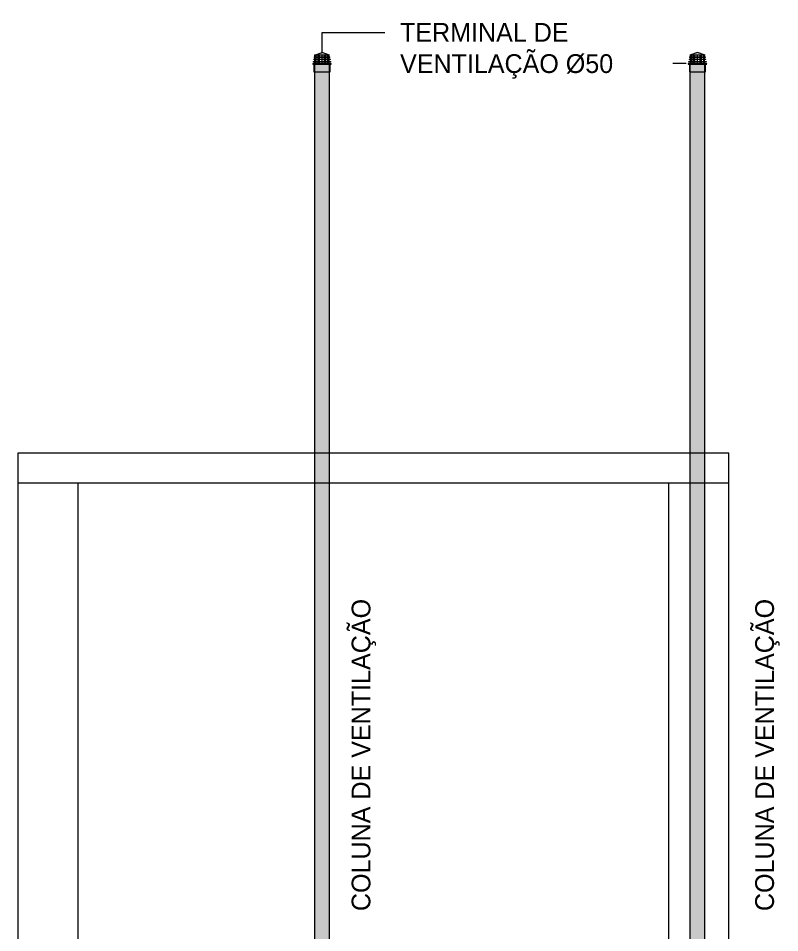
# Model space of a CAD drawing. Header units: metres. Extents: x 42.1 to 94.3, y -3.4 to 61.2.
# Drawn here: x 62.92 to 65.46, y 2.201 to 5.248 of the extents above; entities that cross this region are included whole.
import ezdxf

# ---------------------------------------------------------------- set-up
doc = ezdxf.new("R2010")
doc.units = ezdxf.units.M
for name, color, linetype, lineweight in [('A-DETL', 7, 'Continuous', 5), ('G-ANNO-TEXT', 7, 'Continuous', 5), ('P-PIPE', 7, 'Continuous', 5), ('P-PIPE-CNTR', 7, 'Continuous', 5)]:
    doc.layers.add(name, color=color, linetype=linetype, lineweight=lineweight)
doc.styles.add('Century Gothic_1', font='GOTHIC.TTF', dxfattribs={"height": 0.0625})

# ---------------------------------------------------------------- blocks, each defined once
blk = doc.blocks.new('Terminal de Ventilacao - Serie Normal - Esgoto - MEP - Tigre - Standard-233324-EE')
at = {"layer": 'P-PIPE', "true_color": 0xf5ebeb}
h = blk.add_hatch(color=7, dxfattribs=at)
h.paths.add_polyline_path([(59.2968, 5.0955), (59.2978, 5.0955), (59.2974, 5.0975), (59.2362, 5.0975), (59.2358, 5.0955), (59.2938, 5.0955)])
h.paths.add_polyline_path([(59.2745, 5.103), (59.2964, 5.103), (59.2961, 5.1045), (59.2376, 5.1045), (59.2373, 5.103), (59.2738, 5.103)])
h.paths.add_polyline_path([(59.2388, 5.1105), (59.2949, 5.1105), (59.2946, 5.1121), (59.2391, 5.1121)])
h.paths.add_polyline_path([(59.2755, 5.1181), (59.2934, 5.1181), (59.2932, 5.1196), (59.2405, 5.1196), (59.2402, 5.1181), (59.2737, 5.1181)])
for points in [[(59.2417, 5.1256), (59.2911, 5.1259), (59.2668, 5.134), (59.2425, 5.1259)], [(59.2803, 5.07), (59.2938, 5.07), (59.2937, 5.0955), (59.2398, 5.0955), (59.2398, 5.07), (59.2793, 5.07)]]:
    blk.add_hatch(color=7, dxfattribs=at).paths.add_polyline_path(points)
h = blk.add_hatch(color=7, dxfattribs=at)
h.paths.add_polyline_path([(59.2469, 5.0975), (59.2469, 5.103), (59.2433, 5.103), (59.2435, 5.0975), (59.2462, 5.0975)])
h.paths.add_polyline_path([(59.2461, 5.1045), (59.2469, 5.1047), (59.2469, 5.1105), (59.2433, 5.1105), (59.2435, 5.1045), (59.246, 5.1045)])
h.paths.add_polyline_path([(59.2433, 5.1121), (59.2469, 5.1121), (59.2469, 5.1181), (59.2433, 5.1181), (59.2433, 5.1151)])
h.paths.add_polyline_path([(59.2433, 5.1196), (59.2469, 5.1196), (59.2469, 5.1256), (59.2433, 5.1256)])
h = blk.add_hatch(color=7, dxfattribs=at)
h.paths.add_polyline_path([(59.2539, 5.0975), (59.2564, 5.0975), (59.2564, 5.103), (59.2538, 5.103), (59.2538, 5.0975)])
h.paths.add_polyline_path([(59.2543, 5.1045), (59.2564, 5.1047), (59.2564, 5.1105), (59.2538, 5.1103), (59.2538, 5.1045)])
h.paths.add_polyline_path([(59.2564, 5.1121), (59.2564, 5.1181), (59.2538, 5.118), (59.2538, 5.1121), (59.255, 5.1121)])
h.paths.add_polyline_path([(59.255, 5.1196), (59.2564, 5.1196), (59.2564, 5.1256), (59.2538, 5.1256), (59.2538, 5.1196), (59.2543, 5.1196)])
h = blk.add_hatch(color=7, dxfattribs=at)
h.paths.add_polyline_path([(59.2564, 5.0975), (59.2582, 5.0975), (59.2582, 5.103), (59.2564, 5.103)])
h.paths.add_polyline_path([(59.2574, 5.1045), (59.2582, 5.1047), (59.2582, 5.1105), (59.2564, 5.1105), (59.2564, 5.1045)])
h.paths.add_polyline_path([(59.2564, 5.1121), (59.2582, 5.1121), (59.2582, 5.1181), (59.2564, 5.1181), (59.2564, 5.116)])
h.paths.add_polyline_path([(59.2564, 5.1196), (59.2582, 5.1196), (59.2582, 5.1256), (59.2564, 5.1256), (59.2564, 5.1205)])
h = blk.add_hatch(color=7, dxfattribs=at)
h.paths.add_polyline_path([(59.2755, 5.0975), (59.2773, 5.0975), (59.2773, 5.103), (59.2755, 5.103)])
h.paths.add_polyline_path([(59.2755, 5.1045), (59.2773, 5.1047), (59.2773, 5.1105), (59.2755, 5.1103), (59.2755, 5.1047)])
h.paths.add_polyline_path([(59.2773, 5.1121), (59.2773, 5.1181), (59.2755, 5.1181), (59.2755, 5.1121)])
h.paths.add_polyline_path([(59.2755, 5.1196), (59.2773, 5.1196), (59.2773, 5.1256), (59.2755, 5.1256), (59.2755, 5.1228)])
h = blk.add_hatch(color=7, dxfattribs=at)
h.paths.add_polyline_path([(59.2799, 5.0975), (59.2799, 5.103), (59.2773, 5.103), (59.2773, 5.0975), (59.2799, 5.0975)])
h.paths.add_polyline_path([(59.2786, 5.1045), (59.2799, 5.1047), (59.2799, 5.1105), (59.2773, 5.1105), (59.2775, 5.1045)])
h.paths.add_polyline_path([(59.2786, 5.1121), (59.2799, 5.1121), (59.2799, 5.1181), (59.2773, 5.1181), (59.2773, 5.1121)])
h.paths.add_polyline_path([(59.278, 5.1196), (59.2799, 5.1196), (59.2799, 5.1256), (59.2773, 5.1256), (59.2773, 5.1196)])
h = blk.add_hatch(color=7, dxfattribs=at)
h.paths.add_polyline_path([(59.2904, 5.0975), (59.2902, 5.103), (59.2868, 5.103), (59.2868, 5.0975), (59.2902, 5.0975)])
h.paths.add_polyline_path([(59.2904, 5.1045), (59.2904, 5.1105), (59.2868, 5.1105), (59.2868, 5.1045), (59.2902, 5.1045)])
h.paths.add_polyline_path([(59.2868, 5.1121), (59.2904, 5.1121), (59.2904, 5.1181), (59.2868, 5.1181), (59.2868, 5.116)])
h.paths.add_polyline_path([(59.2886, 5.1196), (59.2904, 5.1196), (59.2904, 5.1256), (59.2868, 5.1256), (59.2868, 5.1196)])
at = {"layer": 'P-PIPE'}
for p, q in [((59.2405, 5.1196), (59.2402, 5.1181)), ((59.2405, 5.1196), (59.2932, 5.1196)), ((59.2668, 5.134), (59.2417, 5.1256)), ((59.292, 5.1256), (59.2417, 5.1256)), ((59.2432, 5.1256), (59.2432, 5.1196)), ((59.2433, 5.1196), (59.2433, 5.1256)), ((59.2469, 5.1256), (59.2469, 5.1196)), ((59.2538, 5.1196), (59.2538, 5.1256)), ((59.2564, 5.1196), (59.2564, 5.1256)), ((59.2582, 5.1196), (59.2582, 5.1256)), ((59.292, 5.1256), (59.2668, 5.134)), ((59.2755, 5.1196), (59.2755, 5.1256)), ((59.2773, 5.1196), (59.2773, 5.1256)), ((59.2799, 5.1196), (59.2799, 5.1256)), ((59.2868, 5.1256), (59.2868, 5.1196)), ((59.2904, 5.1196), (59.2904, 5.1256)), ((59.2904, 5.1196), (59.2904, 5.1256)), ((59.2934, 5.1181), (59.2932, 5.1196)), ((59.2362, 5.0975), (59.2358, 5.0955)), ((59.2358, 5.0955), (59.2978, 5.0955)), ((59.2974, 5.0975), (59.2362, 5.0975)), ((59.2376, 5.1045), (59.2373, 5.103)), ((59.2964, 5.103), (59.2373, 5.103)), ((59.2376, 5.1045), (59.2961, 5.1045)), ((59.2391, 5.1121), (59.2388, 5.1105)), ((59.2949, 5.1105), (59.2388, 5.1105)), ((59.2391, 5.1121), (59.2946, 5.1121)), ((59.2398, 5.0955), (59.2398, 5.07)), ((59.2925, 5.1181), (59.2402, 5.1181)), ((59.2432, 5.1181), (59.2432, 5.1121)), ((59.2432, 5.1105), (59.2432, 5.1045)), ((59.2432, 5.103), (59.2432, 5.0975)), ((59.2433, 5.1121), (59.2433, 5.1181)), ((59.2433, 5.1045), (59.2433, 5.1105)), ((59.2433, 5.0975), (59.2433, 5.103)), ((59.2469, 5.1181), (59.2469, 5.1121)), ((59.2469, 5.1105), (59.2469, 5.1045)), ((59.2469, 5.103), (59.2469, 5.0975)), ((59.2538, 5.1121), (59.2538, 5.1181)), ((59.2538, 5.1045), (59.2538, 5.1105)), ((59.2538, 5.0975), (59.2538, 5.103)), ((59.2564, 5.1121), (59.2564, 5.1181)), ((59.2564, 5.1045), (59.2564, 5.1105)), ((59.2564, 5.0975), (59.2564, 5.103)), ((59.2582, 5.1121), (59.2582, 5.1181)), ((59.2582, 5.1045), (59.2582, 5.1105)), ((59.2582, 5.0975), (59.2582, 5.103)), ((59.2755, 5.1121), (59.2755, 5.1181)), ((59.2755, 5.1045), (59.2755, 5.1105)), ((59.2755, 5.0975), (59.2755, 5.103)), ((59.2773, 5.1121), (59.2773, 5.1181)), ((59.2773, 5.1045), (59.2773, 5.1105)), ((59.2773, 5.0975), (59.2773, 5.103)), ((59.2799, 5.1121), (59.2799, 5.1181)), ((59.2799, 5.1045), (59.2799, 5.1105)), ((59.2799, 5.0975), (59.2799, 5.103)), ((59.2868, 5.1181), (59.2868, 5.1121)), ((59.2868, 5.1105), (59.2868, 5.1045)), ((59.2868, 5.103), (59.2868, 5.0975)), ((59.2904, 5.1121), (59.2904, 5.1181)), ((59.2904, 5.1121), (59.2904, 5.1181)), ((59.2904, 5.1045), (59.2904, 5.1105)), ((59.2904, 5.1045), (59.2904, 5.1105)), ((59.2904, 5.0975), (59.2904, 5.103)), ((59.2904, 5.0975), (59.2904, 5.103)), ((59.2934, 5.1181), (59.2927, 5.1181)), ((59.2938, 5.07), (59.2938, 5.0955)), ((59.2949, 5.1105), (59.2946, 5.1121)), ((59.2964, 5.103), (59.2961, 5.1045)), ((59.2978, 5.0955), (59.2974, 5.0975)), ((59.2398, 5.07), (59.2938, 5.07))]:
    blk.add_line(p, q, dxfattribs=at)
blk = doc.blocks.new('Terminal de Ventilacao - Serie Normal - Esgoto - MEP - Tigre - Standard-V40-EE')
at = {"layer": 'P-PIPE', "true_color": 0xf5ebeb}
h = blk.add_hatch(color=7, dxfattribs=at)
h.paths.add_polyline_path([(58.0446, 5.0955), (58.0457, 5.0955), (58.0453, 5.0975), (57.9841, 5.0975), (57.9837, 5.0955), (58.0436, 5.0955)])
h.paths.add_polyline_path([(58.007, 5.103), (58.0442, 5.103), (58.0439, 5.1045), (57.9854, 5.1045), (57.9851, 5.103), (58.0068, 5.103)])
h.paths.add_polyline_path([(58.0346, 5.1105), (58.0428, 5.1105), (58.0425, 5.1121), (57.9869, 5.1121), (57.9866, 5.1105), (58.0345, 5.1105)])
h.paths.add_polyline_path([(58.0147, 5.1181), (58.0413, 5.1181), (58.041, 5.1196), (57.9884, 5.1196), (57.9881, 5.1181), (58.0082, 5.1181)])
for points in [[(58.0224, 5.1256), (58.0398, 5.1256), (58.0147, 5.134), (57.9904, 5.1256), (58.0212, 5.1256)], [(57.9877, 5.07), (58.0417, 5.07), (58.0415, 5.0955), (57.9877, 5.0955), (57.9877, 5.0709)]]:
    blk.add_hatch(color=7, dxfattribs=at).paths.add_polyline_path(points)
h = blk.add_hatch(color=7, dxfattribs=at)
h.paths.add_polyline_path([(57.9911, 5.0975), (57.9947, 5.0975), (57.9947, 5.103), (57.9911, 5.103)])
h.paths.add_polyline_path([(57.9911, 5.1045), (57.9947, 5.1047), (57.9947, 5.1105), (57.9911, 5.1105), (57.9911, 5.1047)])
h.paths.add_polyline_path([(57.9947, 5.1121), (57.9947, 5.1181), (57.9911, 5.1181), (57.9911, 5.1121)])
h.paths.add_polyline_path([(57.9916, 5.1196), (57.9947, 5.1196), (57.9947, 5.1256), (57.9911, 5.1256), (57.9911, 5.1196)])
h = blk.add_hatch(color=7, dxfattribs=at)
h.paths.add_polyline_path([(58.0029, 5.0975), (58.0042, 5.0975), (58.0042, 5.103), (58.0016, 5.103), (58.0017, 5.0975), (58.0022, 5.0975)])
h.paths.add_polyline_path([(58.0022, 5.1045), (58.0042, 5.1047), (58.0042, 5.1105), (58.0016, 5.1105), (58.0016, 5.1045)])
h.paths.add_polyline_path([(58.0042, 5.1121), (58.0042, 5.1181), (58.0016, 5.1181), (58.0016, 5.1121), (58.0034, 5.1121)])
h.paths.add_polyline_path([(58.0016, 5.1196), (58.0042, 5.1196), (58.0042, 5.1256), (58.0016, 5.1256), (58.0016, 5.1253)])
h = blk.add_hatch(color=7, dxfattribs=at)
h.paths.add_polyline_path([(58.0042, 5.0975), (58.006, 5.0975), (58.006, 5.103), (58.0042, 5.103)])
h.paths.add_polyline_path([(58.0052, 5.1045), (58.006, 5.1047), (58.006, 5.1105), (58.0042, 5.1105), (58.0042, 5.1045)])
h.paths.add_polyline_path([(58.0042, 5.1121), (58.006, 5.1121), (58.006, 5.1181), (58.0042, 5.1181), (58.0042, 5.116)])
h.paths.add_polyline_path([(58.006, 5.1196), (58.006, 5.1256), (58.0042, 5.1256), (58.0042, 5.1196)])
h = blk.add_hatch(color=7, dxfattribs=at)
h.paths.add_polyline_path([(58.0234, 5.0975), (58.0252, 5.0975), (58.0252, 5.103), (58.0234, 5.103)])
h.paths.add_polyline_path([(58.0234, 5.1045), (58.0252, 5.1047), (58.0252, 5.1105), (58.0234, 5.1105), (58.0234, 5.1047)])
h.paths.add_polyline_path([(58.0234, 5.1121), (58.0252, 5.1121), (58.0252, 5.1181), (58.0234, 5.1181), (58.0234, 5.116)])
h.paths.add_polyline_path([(58.0234, 5.1196), (58.0252, 5.1196), (58.0252, 5.1256), (58.0234, 5.1256), (58.0234, 5.1228)])
h = blk.add_hatch(color=7, dxfattribs=at)
h.paths.add_polyline_path([(58.0265, 5.0975), (58.0278, 5.0975), (58.0278, 5.103), (58.0252, 5.103), (58.0252, 5.0975), (58.026, 5.0975)])
h.paths.add_polyline_path([(58.0278, 5.1045), (58.0278, 5.1105), (58.0252, 5.1105), (58.0254, 5.1045), (58.0272, 5.1045)])
h.paths.add_polyline_path([(58.0278, 5.1121), (58.0278, 5.1181), (58.0252, 5.1181), (58.0252, 5.1121), (58.0265, 5.1121)])
h.paths.add_polyline_path([(58.0252, 5.1196), (58.0278, 5.1196), (58.0278, 5.1256), (58.0252, 5.1256), (58.0252, 5.1205)])
h = blk.add_hatch(color=7, dxfattribs=at)
h.paths.add_polyline_path([(58.0382, 5.0975), (58.0381, 5.103), (58.0346, 5.103), (58.0346, 5.0975), (58.0381, 5.0975)])
h.paths.add_polyline_path([(58.0356, 5.1045), (58.0382, 5.1047), (58.0382, 5.1105), (58.0346, 5.1105), (58.0346, 5.1045), (58.0355, 5.1045)])
h.paths.add_polyline_path([(58.0346, 5.1121), (58.0382, 5.1121), (58.0382, 5.1181), (58.0346, 5.1181), (58.0346, 5.116)])
h.paths.add_polyline_path([(58.0365, 5.1196), (58.0382, 5.1196), (58.0382, 5.1256), (58.0346, 5.1256), (58.0346, 5.1196)])
at = {"layer": 'P-PIPE'}
for p, q in [((57.9884, 5.1196), (57.9881, 5.1181)), ((57.9884, 5.1196), (58.041, 5.1196)), ((57.9895, 5.1256), (58.0147, 5.134)), ((58.0398, 5.1256), (57.9895, 5.1256)), ((57.9911, 5.1256), (57.9911, 5.1196)), ((57.9911, 5.1196), (57.9911, 5.1256)), ((57.9947, 5.1196), (57.9947, 5.1256)), ((58.0016, 5.1196), (58.0016, 5.1256)), ((58.0042, 5.1196), (58.0042, 5.1256)), ((58.006, 5.1196), (58.006, 5.1256)), ((58.0398, 5.1256), (58.0147, 5.134)), ((58.0234, 5.1196), (58.0234, 5.1256)), ((58.0252, 5.1196), (58.0252, 5.1256)), ((58.0278, 5.1196), (58.0278, 5.1256)), ((58.0346, 5.1196), (58.0346, 5.1256)), ((58.0382, 5.1196), (58.0382, 5.1256)), ((58.0383, 5.1196), (58.0383, 5.1256)), ((58.0413, 5.1181), (58.041, 5.1196)), ((57.9841, 5.0975), (57.9837, 5.0955)), ((57.9837, 5.0955), (58.0457, 5.0955)), ((58.0453, 5.0975), (57.9841, 5.0975)), ((57.9854, 5.1045), (57.9851, 5.103)), ((58.0442, 5.103), (57.9851, 5.103)), ((57.9854, 5.1045), (58.0439, 5.1045)), ((57.9869, 5.1121), (57.9866, 5.1105)), ((58.0428, 5.1105), (57.9866, 5.1105)), ((57.9869, 5.1121), (58.0425, 5.1121)), ((57.9877, 5.0955), (57.9877, 5.07)), ((58.0413, 5.1181), (57.9881, 5.1181)), ((57.9911, 5.1181), (57.9911, 5.1121)), ((57.9911, 5.1121), (57.9911, 5.1181)), ((57.9911, 5.1105), (57.9911, 5.1045)), ((57.9911, 5.1045), (57.9911, 5.1105)), ((57.9911, 5.103), (57.9911, 5.0975)), ((57.9911, 5.0975), (57.9911, 5.103)), ((57.9947, 5.1121), (57.9947, 5.1181)), ((57.9947, 5.1045), (57.9947, 5.1105)), ((57.9947, 5.0975), (57.9947, 5.103)), ((58.0016, 5.1121), (58.0016, 5.1181)), ((58.0016, 5.1045), (58.0016, 5.1105)), ((58.0016, 5.0975), (58.0016, 5.103)), ((58.0042, 5.1121), (58.0042, 5.1181)), ((58.0042, 5.1045), (58.0042, 5.1105)), ((58.0042, 5.0975), (58.0042, 5.103)), ((58.006, 5.1121), (58.006, 5.1181)), ((58.006, 5.1045), (58.006, 5.1105)), ((58.006, 5.0975), (58.006, 5.103)), ((58.0234, 5.1121), (58.0234, 5.1181)), ((58.0234, 5.1045), (58.0234, 5.1105)), ((58.0234, 5.0975), (58.0234, 5.103)), ((58.0252, 5.1121), (58.0252, 5.1181)), ((58.0252, 5.1045), (58.0252, 5.1105)), ((58.0252, 5.0975), (58.0252, 5.103)), ((58.0278, 5.1121), (58.0278, 5.1181)), ((58.0278, 5.1045), (58.0278, 5.1105)), ((58.0278, 5.0975), (58.0278, 5.103)), ((58.0346, 5.1121), (58.0346, 5.1181)), ((58.0346, 5.1045), (58.0346, 5.1105)), ((58.0346, 5.0975), (58.0346, 5.103)), ((58.0382, 5.1121), (58.0382, 5.1181)), ((58.0382, 5.1045), (58.0382, 5.1105)), ((58.0382, 5.0975), (58.0382, 5.103)), ((58.0383, 5.1121), (58.0383, 5.1181)), ((58.0383, 5.1045), (58.0383, 5.1105)), ((58.0383, 5.0975), (58.0383, 5.103)), ((58.0417, 5.07), (58.0417, 5.0955)), ((58.0428, 5.1105), (58.0425, 5.1121)), ((58.0442, 5.103), (58.0439, 5.1045)), ((58.0457, 5.0955), (58.0453, 5.0975)), ((57.9877, 5.07), (58.0417, 5.07))]:
    blk.add_line(p, q, dxfattribs=at)

msp = doc.modelspace()

# ---------------------------------------------------------------- hatches: boundary and pattern name
at = {"layer": 'P-PIPE', "true_color": 0x400080}
h = msp.add_hatch(color=196, dxfattribs=at)
h.paths.add_polyline_path([(63.9083, 0.4036), (63.9333, 0.4036), (63.9333, 0.6875), (63.9083, 0.6875), (63.9083, 0.4036)])
h.paths.add_polyline_path([(63.9188, 0.9127), (63.9333, 0.9127), (63.9332, 5.07), (63.9083, 5.07), (63.9084, 0.9762), (63.9188, 0.9762), (63.9188, 0.9228)])
h = msp.add_hatch(color=196, dxfattribs=at)
h.paths.add_polyline_path([(63.9398, 0.4036), (63.9583, 0.4036), (63.9583, 0.6875), (63.9333, 0.6875), (63.9333, 0.4036), (63.9397, 0.4036)])
h.paths.add_polyline_path([(63.934, 0.9127), (63.9583, 0.9127), (63.9582, 5.07), (63.9333, 5.07), (63.9333, 0.9127)])
for points in [[(65.1604, 0.1353), (65.1854, 0.1353), (65.1854, 5.07), (65.1604, 5.07), (65.1604, 0.1353)], [(65.1854, 0.1353), (65.2104, 0.1353), (65.2104, 5.07), (65.1854, 5.07), (65.1854, 0.1563)]]:
    msp.add_hatch(color=196, dxfattribs=at).paths.add_polyline_path(points)

# ---------------------------------------------------------------- linework, layer by layer
at = {"layer": 'A-DETL', "color": 8, "true_color": 0x808080}
for p, q in [((62.9204, 0), (62.9204, 3.8)), ((62.9204, 3.8), (65.2904, 3.8)), ((65.2904, 0), (65.2904, 3.8)), ((62.9204, 3.7), (65.2904, 3.7)), ((63.1204, 0), (63.1204, 3.7)), ((65.0904, 0), (65.0904, 3.7))]:
    msp.add_line(p, q, dxfattribs=at)
at = {"layer": 'G-ANNO-TEXT'}
for p, q in [((63.9342, 5.2015), (64.1428, 5.2015)), ((63.9342, 5.1348), (63.9342, 5.2015)), ((64.9836, 5.0973), (64.9819, 5.0973)), ((65.1474, 5.0973), (64.9836, 5.0973))]:
    msp.add_line(p, q, dxfattribs=at)
at = {"layer": 'P-PIPE'}
for p, q in [((63.9083, 5.0955), (63.9083, 0.9762)), ((63.9583, 0.9127), (63.9583, 5.0955)), ((65.1604, 5.0955), (65.1604, 0.0733)), ((65.2104, 0.0733), (65.2104, 5.0955))]:
    msp.add_line(p, q, dxfattribs=at)
at = {"layer": 'P-PIPE-CNTR'}
for p, q in [((63.9333, 5.1196), (63.9333, 5.1256)), ((65.1854, 5.1196), (65.1854, 5.1256)), ((63.9333, 5.1121), (63.9333, 5.1181)), ((63.9333, 5.1047), (63.9333, 5.1105)), ((63.9333, 5.0975), (63.9333, 5.103)), ((65.1854, 5.1121), (65.1854, 5.1181)), ((65.1854, 5.1047), (65.1854, 5.1105)), ((65.1854, 5.0975), (65.1854, 5.103))]:
    msp.add_line(p, q, dxfattribs=at)

# ---------------------------------------------------------------- block references
at = {"layer": 'P-PIPE'}
for name in ['Terminal de Ventilacao - Serie Normal - Esgoto - MEP - Tigre - Standard-V40-EE', 'Terminal de Ventilacao - Serie Normal - Esgoto - MEP - Tigre - Standard-233324-EE']:
    msp.add_blockref(name, (5.9186, 0), dxfattribs=at)

# ---------------------------------------------------------------- texts
at = {"layer": 'G-ANNO-TEXT', "insert": (64.1936, 5.2327), "char_height": 0.0625, "width": 0.685443, "attachment_point": 1, "style": 'Century Gothic_1', "bg_fill": 3, "box_fill_scale": 1.25, "bg_fill_color": 256, "bg_fill_true_color": 13158600, "bg_fill_transparency": 0}
msp.add_mtext('TERMINAL DE ', dxfattribs=at)
at = {"layer": 'G-ANNO-TEXT', "char_height": 0.0625, "width": 1.330801, "attachment_point": 1, "rotation": 90, "style": 'Century Gothic_1', "bg_fill": 3, "box_fill_scale": 1.25, "bg_fill_color": 256, "bg_fill_true_color": 13158600, "bg_fill_transparency": 0}
for insert in [(64.0321, 2.2733), (65.378, 2.2733)]:
    msp.add_mtext('COLUNA DE VENTILAÇÃO ', dxfattribs=dict(at, insert=insert))

# ---------------------------------------------------------------- next in the draw order: texts
at = {"layer": 'G-ANNO-TEXT', "insert": (64.1936, 5.1286), "char_height": 0.0625, "width": 0.893882, "attachment_point": 1, "style": 'Century Gothic_1', "bg_fill": 3, "box_fill_scale": 1.25, "bg_fill_color": 256, "bg_fill_true_color": 13158600, "bg_fill_transparency": 0}
msp.add_mtext('VENTILAÇÃO Ø50', dxfattribs=at)

doc.saveas('drawing.dxf')
